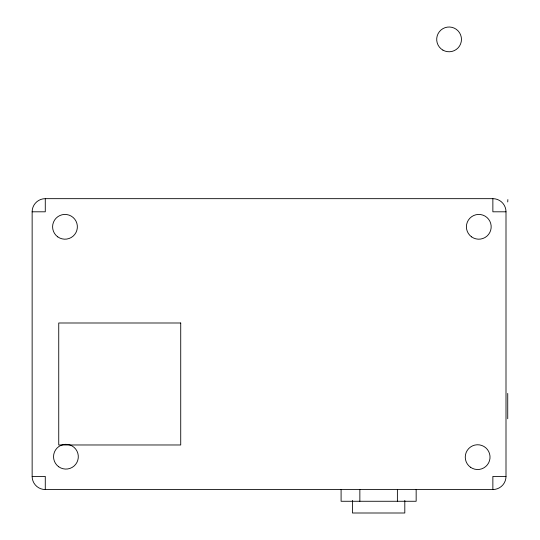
<?xml version="1.0" encoding="UTF-8"?>
<svg xmlns="http://www.w3.org/2000/svg" width="540" height="540" viewBox="0 0 540 540"><rect width="100%" height="100%" fill="white"/><g stroke="black" fill="none" stroke-linecap="round" stroke-linejoin="round"><path stroke-width="0.81" d="M507.728 201.94L507.857 199.597M45.279 198.666L492.865 198.666A13.136 13.136 0 0 1 506 211.802L506 476.408A13.136 13.136 0 0 1 492.865 489.544L45.279 489.544A13.136 13.136 0 0 1 32.144 476.408L32.144 211.802A13.136 13.136 0 0 1 45.279 198.666L45.279 211.802L32.144 211.802M506 211.802L492.865 211.802L492.865 198.666M32.144 476.408L45.279 476.408L45.279 489.544M506 476.408L492.865 476.408L492.865 489.544M507.728 393.417L507.728 418.75M416.158 489.544L416.158 501.269L341.091 501.269L341.091 489.544M404.804 500.432L404.804 513L352.445 513L352.445 500.432M397.386 489.544L397.386 501.269M359.856 489.544L359.856 501.269M180.725 322.994L58.739 322.994L58.739 444.974L180.725 444.974L180.725 322.994M470.435 467.208A12.386 12.386 0 0 0 489.976 458.352A12.386 12.386 0 0 0 472.534 445.858A12.386 12.386 0 0 0 470.435 467.208M471.582 236.878A12.386 12.386 0 0 0 491.123 228.022A12.386 12.386 0 0 0 473.681 215.528A12.386 12.386 0 0 0 471.582 236.878M57.767 236.878A12.386 12.386 0 0 0 77.308 228.029A12.386 12.386 0 0 0 59.873 215.528A12.386 12.386 0 0 0 57.767 236.878M58.712 466.769A12.386 12.386 0 0 0 78.253 457.913A12.386 12.386 0 0 0 60.818 445.419A12.386 12.386 0 0 0 58.712 466.769M442.888 50.112A12.386 12.386 0 0 0 461.464 39.386A12.386 12.386 0 0 0 442.888 28.661A12.386 12.386 0 0 0 442.888 50.112"/></g></svg>
